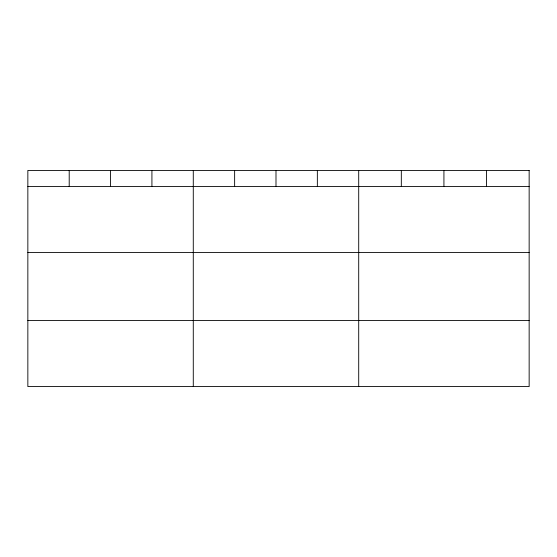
<?xml version="1.0" encoding="UTF-8"?>
<svg xmlns="http://www.w3.org/2000/svg" width="557" height="557" viewBox="0 0 557 557"><rect width="100%" height="100%" fill="white"/><g stroke="black" fill="none" stroke-linecap="round" stroke-linejoin="round"><path stroke-width="0.84" d="M27.85 186.532L529.15 186.532M27.85 252.551L529.15 252.551M27.85 320.56L529.15 320.56M486.539 170.428L486.539 186.532M443.929 170.428L443.929 186.532M401.319 170.428L401.319 186.532M358.708 170.428L358.708 386.572M317.351 170.428L317.351 186.532M275.993 170.428L275.993 186.532M234.636 170.428L234.636 186.532M193.279 170.428L193.279 386.572M151.922 170.428L151.922 186.532M110.565 170.428L110.565 186.532M69.207 170.428L69.207 186.532M529.15 170.428L27.85 170.428L27.85 386.572L529.15 386.572L529.15 170.428"/></g></svg>
